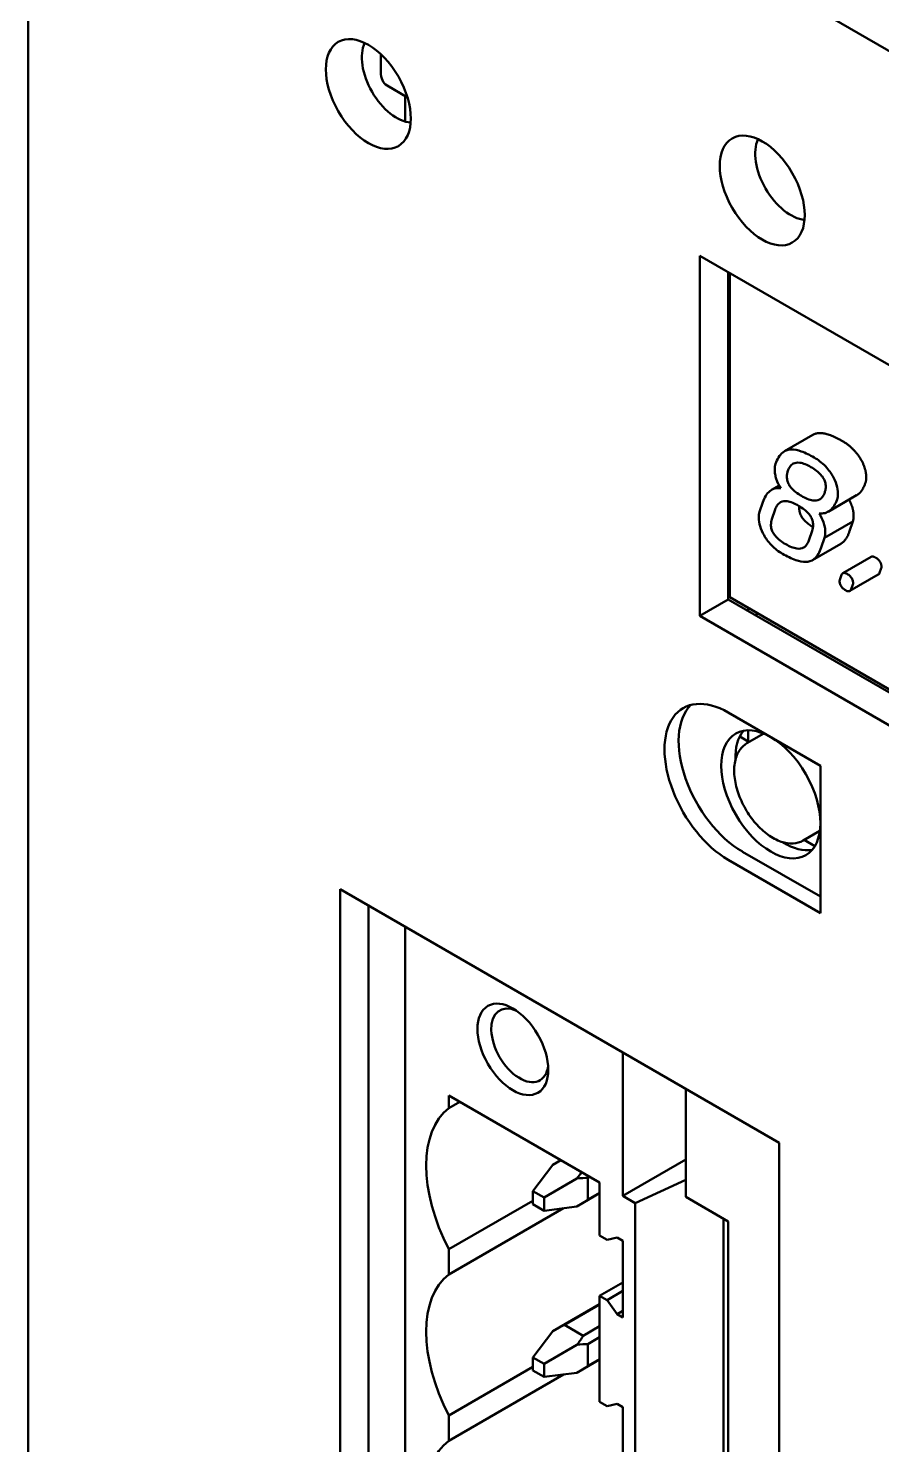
# Model space of a CAD drawing. Header units: millimetres. Extents: x 2121 to 4904, y 892 to 1933.
# Drawn here: x 2998.4 to 3028.9, y 1656.5 to 1707 of the extents above; entities that cross this region are included whole.
import ezdxf

# ---------------------------------------------------------------- set-up
doc = ezdxf.new("R2010")
doc.units = ezdxf.units.MM
doc.header["$LTSCALE"] = 1.8
doc.layers.add('외형선(ISO)', color=7, linetype='Continuous', lineweight=50)

msp = doc.modelspace()

# ---------------------------------------------------------------- linework, layer by layer
at = {"layer": '외형선(ISO)'}
for p, q in [((2998.437, 1519.75), (2998.437, 1723.874)), ((2998.437, 1723.874), (3064.097, 1685.965)), ((3011.001, 1706), (3011.001, 1705.417)), ((3011.223, 1704.926), (3011.954, 1704.504)), ((3011.872, 1703.642), (3011.872, 1704.552)), ((3022.377, 1686.024), (3022.377, 1698.854)), ((3022.377, 1698.854), (3047.631, 1684.274)), ((3023.387, 1686.607), (3023.387, 1698.271)), ((3023.438, 1686.694), (3023.438, 1698.242)), ((3023.387, 1696.039), (3023.438, 1696.009)), ((3026.403, 1692.478), (3025.393, 1691.895)), ((3025.201, 1690.673), (3024.93, 1690.516)), ((3024.62, 1690.076), (3024.506, 1689.731)), ((3027.961, 1690.324), (3026.951, 1689.741)), ((3024.944, 1689.478), (3025.059, 1689.823)), ((3027.83, 1689.39), (3026.819, 1688.807)), ((3027.83, 1689.39), (3027.712, 1689.046)), ((3026.378, 1689.061), (3026.263, 1688.716)), ((3027.396, 1688.595), (3026.386, 1688.012)), ((3026.702, 1688.463), (3026.819, 1688.807)), ((3028.478, 1688.133), (3027.468, 1687.55)), ((3027.423, 1687.486), (3027.367, 1687.318)), ((3028.737, 1687.498), (3027.727, 1686.915)), ((3028.842, 1687.728), (3028.783, 1687.561)), ((3027.773, 1686.978), (3027.832, 1687.144)), ((3022.377, 1686.024), (3023.387, 1686.607)), ((3047.631, 1672.61), (3023.387, 1686.607)), ((3047.631, 1672.726), (3023.438, 1686.694)), ((3047.631, 1671.443), (3022.377, 1686.024)), ((3024.094, 1686.199), (3024.094, 1686.315)), ((3024.45, 1686.11), (3024.383, 1686.072)), ((3023.387, 1682.583), (3026.67, 1680.687)), ((3024.653, 1681.832), (3024.054, 1681.486)), ((3024.094, 1681.509), (3024.094, 1681.949)), ((3023.797, 1681.728), (3024.094, 1681.556)), ((3026.67, 1680.687), (3026.67, 1675.438)), ((3026.653, 1678.368), (3026.054, 1678.022)), ((3026.475, 1677.826), (3026.094, 1678.045)), ((3026.67, 1675.438), (3023.387, 1677.334)), ((3023.892, 1677.625), (3026.67, 1676.022)), ((3009.548, 1596.151), (3009.548, 1676.284)), ((3009.548, 1676.284), (3025.206, 1667.244)), ((3010.558, 1596.734), (3010.558, 1675.701)), ((3011.872, 1598.939), (3011.872, 1674.943)), ((3011.872, 1595.976), (3011.872, 1674.943)), ((3019.63, 1665.355), (3019.63, 1670.464)), ((3021.872, 1665.32), (3021.872, 1669.169)), ((3013.427, 1668.486), (3013.427, 1668.936)), ((3018.801, 1665.833), (3013.427, 1668.936)), ((3013.427, 1668.486), (3013.817, 1668.711)), ((3025.206, 1667.244), (3025.206, 1587.111)), ((3021.872, 1666.65), (3019.63, 1665.355)), ((3017.135, 1666.467), (3016.417, 1665.53)), ((3017.419, 1666.631), (3017.135, 1666.467)), ((3016.821, 1665.297), (3017.992, 1665.972)), ((3018.446, 1666.038), (3018.387, 1666.004)), ((3018.387, 1666.004), (3018.387, 1665.23)), ((3018.801, 1663.943), (3018.801, 1665.833)), ((3021.872, 1665.929), (3020.074, 1665.098)), ((3016.417, 1665.187), (3013.427, 1663.46)), ((3016.417, 1665.53), (3016.417, 1665.063)), ((3016.417, 1665.53), (3016.821, 1665.297)), ((3016.821, 1664.83), (3016.821, 1665.297)), ((3018.801, 1665.45), (3017.992, 1664.983)), ((3018.801, 1665.47), (3018.387, 1665.23)), ((3020.074, 1665.098), (3019.63, 1665.355)), ((3023.387, 1664.445), (3021.872, 1665.32)), ((3013.427, 1662.56), (3017.515, 1664.92)), ((3016.417, 1665.063), (3016.821, 1664.83)), ((3017.992, 1664.983), (3016.821, 1664.83)), ((3020.074, 1599.918), (3020.074, 1665.098)), ((3023.216, 1601.371), (3023.216, 1664.544)), ((3023.387, 1597.142), (3023.387, 1664.445)), ((3018.801, 1663.943), (3019.067, 1663.79)), ((3019.067, 1663.79), (3019.428, 1663.873)), ((3019.428, 1663.873), (3019.63, 1663.757)), ((3019.63, 1663.757), (3019.63, 1661.027)), ((3013.427, 1662.56), (3013.427, 1663.46)), ((3018.801, 1661.797), (3019.63, 1662.275)), ((3019.067, 1661.644), (3018.801, 1661.797)), ((3018.801, 1658.018), (3018.801, 1661.797)), ((3019.067, 1661.644), (3019.63, 1661.969)), ((3019.428, 1661.144), (3019.067, 1661.644)), ((3018.801, 1661.504), (3017.135, 1660.542)), ((3018.801, 1661.484), (3017.547, 1660.76)), ((3019.428, 1661.144), (3019.63, 1661.261)), ((3019.63, 1661.027), (3019.428, 1661.144)), ((3017.547, 1660.76), (3018.217, 1660.373)), ((3018.801, 1660.711), (3018.217, 1660.373)), ((3017.135, 1660.542), (3016.417, 1659.604)), ((3018.801, 1660.318), (3018.387, 1660.079)), ((3016.417, 1659.604), (3016.417, 1659.138)), ((3016.417, 1659.604), (3016.821, 1659.371)), ((3016.821, 1659.371), (3017.992, 1660.047)), ((3018.387, 1660.079), (3018.387, 1659.305)), ((3016.417, 1659.261), (3013.427, 1657.535)), ((3016.417, 1659.138), (3016.821, 1658.905)), ((3016.821, 1658.905), (3016.821, 1659.371)), ((3018.801, 1659.524), (3017.992, 1659.057)), ((3018.801, 1659.544), (3018.387, 1659.305)), ((3013.427, 1656.635), (3017.515, 1658.995)), ((3017.992, 1659.057), (3016.821, 1658.905)), ((3018.801, 1658.018), (3019.067, 1657.865)), ((3019.067, 1657.865), (3019.428, 1657.948)), ((3019.428, 1657.948), (3019.63, 1657.831)), ((3019.63, 1657.831), (3019.63, 1655.102)), ((3013.427, 1656.635), (3013.427, 1657.535))]:
    msp.add_line(p, q, dxfattribs=at)
for centre, major_axis in [((3010.558, 1704.628), (-1.071, 1.856)), ((3024.6, 1701.187), (-1.071, 1.856)), ((3024.903, 1679.667), (-1.25, 2.165)), ((3015.71, 1670.58), (0.893, -1.546))]:
    msp.add_ellipse(centre, major_axis=major_axis, ratio=0.57735, dxfattribs=at)
for centre, major_axis, ratio, start_param, end_param in [((3011.569, 1705.211), (0.88, -1.524), 0.57735, 3.513996, 5.910782), ((3011.759, 1706.437), (-0.536, -0.928), 0.57735, 5.446981, 5.497787), ((3011.759, 1705.854), (-0.536, -0.928), 0.57735, 5.497787, 6.283185), ((3025.61, 1701.77), (0.893, -1.547), 0.57735, 3.522224, 5.902554), ((3023.387, 1679.958), (-1.607, 2.784), 0.57735, 5.497787, 8.63938), ((3023.892, 1680.25), (-1.607, 2.784), 0.57735, 0.157789, 2.356194), ((3025.408, 1679.958), (-1.25, 2.165), 0.57735, 0.203431, 0.827598), ((3025.408, 1679.958), (1.25, -2.165), 0.57735, 5.455587, 6.079755), ((3015.956, 1670.722), (0.719, -1.245), 0.57735, 2.470844, 6.953934), ((3015.953, 1664.515), (-2.357, 4.083), 0.57735, 0.074193, 1.496603), ((3015.778, 1664.694), (2.563, 2.127), 0.197603, 0.720103, 0.858423), ((3015.778, 1664.694), (2.563, 2.127), 0.197603, 5.570812, 5.709132), ((3015.778, 1664.694), (3.123, 1.156), 0.197603, 0.512661, 0.712374), ((3015.778, 1664.694), (3.123, 1.156), 0.197603, 5.424763, 5.624475), ((3015.953, 1658.59), (-2.357, 4.083), 0.57735, 0.074193, 1.496603), ((3015.778, 1658.768), (2.563, 2.127), 0.197603, 0.65871, 0.858423), ((3015.778, 1658.768), (2.563, 2.127), 0.197603, 5.570812, 5.770524), ((3015.778, 1658.768), (3.123, 1.156), 0.197603, 0.512661, 0.712374), ((3015.778, 1658.768), (3.123, 1.156), 0.197603, 5.424763, 5.624475), ((3015.953, 1652.664), (-2.357, 4.083), 0.57735, 0.074193, 1.496603)]:
    msp.add_ellipse(centre, major_axis=major_axis, ratio=ratio, start_param=start_param, end_param=end_param, dxfattribs=at)
for points, degree, knots in [([(3026.403, 1692.478), (3026.477, 1692.521), (3026.882, 1692.588), (3027.462, 1692.254)], 2, [0.733564, 0.733564, 0.733564, 1, 2, 2, 2]), ([(3026.451, 1691.67), (3026.299, 1691.758), (3026.142, 1691.837), (3025.868, 1691.933), (3025.745, 1691.961), (3025.548, 1691.957), (3025.438, 1691.938), (3025.214, 1691.758), (3025.132, 1691.611), (3025.074, 1691.446)], 3, [-0.2492526, -0.2492526, -0.2492526, -0.2492526, -0.1695753, -0.1695753, -0.1037794, -0.1037794, -0.0540017, -0.0540017, 0, 0, 0, 0]), ([(3025.074, 1691.446), (3025.063, 1691.419), (3025.056, 1691.388), (3025.046, 1691.32), (3025.044, 1691.282), (3025.044, 1691.242)], 3, [-0.01923036, -0.01923036, -0.01923036, -0.01923036, -0.01013747, -0.01013747, 0, 0, 0, 0]), ([(3025.512, 1691.193), (3025.532, 1691.254), (3025.558, 1691.309), (3025.623, 1691.398), (3025.661, 1691.431), (3025.772, 1691.488), (3025.85, 1691.497), (3026.062, 1691.468), (3026.202, 1691.407), (3026.337, 1691.329)], 3, [-0.1051104, -0.1051104, -0.1051104, -0.1051104, -0.0856042, -0.0856042, -0.0673949, -0.0673949, -0.040092, -0.040092, 0, 0, 0, 0]), ([(3027.296, 1690.384), (3027.296, 1690.484), (3027.282, 1690.591), (3027.217, 1690.808), (3027.17, 1690.911), (3027.061, 1691.098), (3026.977, 1691.226), (3026.724, 1691.49), (3026.588, 1691.592), (3026.451, 1691.67)], 3, [-0.1759804, -0.1759804, -0.1759804, -0.1759804, -0.1269658, -0.1269658, -0.0809876, -0.0809876, -0.0404742, -0.0404742, 0, 0, 0, 0]), ([(3025.044, 1691.242), (3025.044, 1691.189), (3025.049, 1691.134), (3025.067, 1691.021), (3025.081, 1690.965), (3025.137, 1690.793), (3025.191, 1690.682), (3025.256, 1690.576)], 3, [-0.05306697, -0.05306697, -0.05306697, -0.05306697, -0.03943906, -0.03943906, -0.02626191, -0.02626191, 0, 0, 0, 0]), ([(3025.477, 1690.985), (3025.477, 1691.02), (3025.48, 1691.054), (3025.492, 1691.122), (3025.502, 1691.159), (3025.512, 1691.193)], 3, [-0.01971232, -0.01971232, -0.01971232, -0.01971232, -0.0107891, -0.0107891, 0, 0, 0, 0]), ([(3025.998, 1690.301), (3025.933, 1690.338), (3025.864, 1690.382), (3025.748, 1690.473), (3025.696, 1690.519), (3025.614, 1690.611), (3025.582, 1690.653), (3025.531, 1690.742), (3025.512, 1690.786), (3025.483, 1690.885), (3025.477, 1690.937), (3025.477, 1690.985)], 3, [-0.06908407, -0.06908407, -0.06908407, -0.06908407, -0.0495896, -0.0495896, -0.03407812, -0.03407812, -0.02283564, -0.02283564, -0.01249575, -0.01249575, 0, 0, 0, 0]), ([(3026.337, 1691.329), (3026.403, 1691.29), (3026.473, 1691.245), (3026.591, 1691.154), (3026.644, 1691.106), (3026.726, 1691.014), (3026.758, 1690.971), (3026.81, 1690.882), (3026.828, 1690.839), (3026.857, 1690.74), (3026.864, 1690.689), (3026.864, 1690.64)], 3, [-0.06957685, -0.06957685, -0.06957685, -0.06957685, -0.04972908, -0.04972908, -0.03398166, -0.03398166, -0.02271437, -0.02271437, -0.01241075, -0.01241075, 0, 0, 0, 0]), ([(3025.256, 1690.576), (3025.182, 1690.585), (3025.112, 1690.581), (3024.982, 1690.548), (3024.924, 1690.518), (3024.756, 1690.386), (3024.676, 1690.241), (3024.62, 1690.076)], 3, [-0.100957, -0.100957, -0.100957, -0.100957, -0.0772493, -0.0772493, -0.0533747, -0.0533747, 0, 0, 0, 0]), ([(3026.828, 1690.433), (3026.809, 1690.372), (3026.783, 1690.317), (3026.718, 1690.229), (3026.68, 1690.196), (3026.568, 1690.138), (3026.49, 1690.13), (3026.275, 1690.16), (3026.134, 1690.222), (3025.998, 1690.301)], 3, [-0.105604, -0.105604, -0.105604, -0.105604, -0.0861489, -0.0861489, -0.0679576, -0.0679576, -0.0405215, -0.0405215, 0, 0, 0, 0]), ([(3026.864, 1690.64), (3026.864, 1690.606), (3026.86, 1690.572), (3026.848, 1690.503), (3026.839, 1690.467), (3026.828, 1690.433)], 3, [-0.01971232, -0.01971232, -0.01971232, -0.01971232, -0.0107891, -0.0107891, 0, 0, 0, 0]), ([(3027.267, 1690.18), (3027.277, 1690.208), (3027.284, 1690.239), (3027.294, 1690.307), (3027.296, 1690.345), (3027.296, 1690.384)], 3, [-0.01925722, -0.01925722, -0.01925722, -0.01925722, -0.01001082, -0.01001082, 0, 0, 0, 0]), ([(3025.059, 1689.823), (3025.079, 1689.883), (3025.105, 1689.936), (3025.171, 1690.023), (3025.208, 1690.056), (3025.321, 1690.114), (3025.4, 1690.123), (3025.615, 1690.094), (3025.756, 1690.033), (3025.892, 1689.954)], 3, [-0.1057103, -0.1057103, -0.1057103, -0.1057103, -0.0864105, -0.0864105, -0.0683639, -0.0683639, -0.0405221, -0.0405221, 0, 0, 0, 0]), ([(3025.892, 1689.954), (3025.958, 1689.916), (3026.026, 1689.872), (3026.142, 1689.782), (3026.194, 1689.735), (3026.276, 1689.644), (3026.308, 1689.601), (3026.359, 1689.512), (3026.378, 1689.468), (3026.407, 1689.369), (3026.413, 1689.317), (3026.413, 1689.269)], 3, [-0.06908407, -0.06908407, -0.06908407, -0.06908407, -0.0495896, -0.0495896, -0.03407812, -0.03407812, -0.02283564, -0.02283564, -0.01249575, -0.01249575, 0, 0, 0, 0]), ([(3026.631, 1689.677), (3026.704, 1689.67), (3026.773, 1689.676), (3026.902, 1689.712), (3026.96, 1689.742), (3027.128, 1689.875), (3027.209, 1690.017), (3027.267, 1690.18)], 3, [-0.1009025, -0.1009025, -0.1009025, -0.1009025, -0.0772262, -0.0772262, -0.0533057, -0.0533057, 0, 0, 0, 0]), ([(3024.506, 1689.731), (3024.496, 1689.702), (3024.488, 1689.671), (3024.478, 1689.603), (3024.476, 1689.566), (3024.476, 1689.527)], 3, [-0.01927353, -0.01927353, -0.01927353, -0.01927353, -0.00987909, -0.00987909, 0, 0, 0, 0]), ([(3024.476, 1689.527), (3024.476, 1689.43), (3024.49, 1689.327), (3024.555, 1689.111), (3024.603, 1689.005), (3024.716, 1688.81), (3024.801, 1688.681), (3025.053, 1688.418), (3025.186, 1688.318), (3025.321, 1688.241)], 3, [-0.1709096, -0.1709096, -0.1709096, -0.1709096, -0.125717, -0.125717, -0.0805637, -0.0805637, -0.0399393, -0.0399393, 0, 0, 0, 0]), ([(3024.909, 1689.271), (3024.909, 1689.307), (3024.912, 1689.342), (3024.924, 1689.411), (3024.933, 1689.446), (3024.944, 1689.478)], 3, [-0.01989755, -0.01989755, -0.01989755, -0.01989755, -0.01044879, -0.01044879, 0, 0, 0, 0]), ([(3026.846, 1689.012), (3026.846, 1689.069), (3026.841, 1689.127), (3026.82, 1689.247), (3026.805, 1689.306), (3026.746, 1689.474), (3026.694, 1689.578), (3026.631, 1689.677)], 3, [-0.05306065, -0.05306065, -0.05306065, -0.05306065, -0.03856375, -0.03856375, -0.02470731, -0.02470731, 0, 0, 0, 0]), ([(3025.436, 1688.582), (3025.369, 1688.621), (3025.299, 1688.666), (3025.181, 1688.757), (3025.128, 1688.805), (3025.046, 1688.897), (3025.014, 1688.94), (3024.963, 1689.029), (3024.944, 1689.072), (3024.915, 1689.171), (3024.909, 1689.222), (3024.909, 1689.271)], 3, [-0.06957685, -0.06957685, -0.06957685, -0.06957685, -0.04972908, -0.04972908, -0.03398166, -0.03398166, -0.02271437, -0.02271437, -0.01241075, -0.01241075, 0, 0, 0, 0]), ([(3026.413, 1689.269), (3026.413, 1689.232), (3026.41, 1689.197), (3026.398, 1689.128), (3026.389, 1689.094), (3026.378, 1689.061)], 3, [-0.01989755, -0.01989755, -0.01989755, -0.01989755, -0.01044879, -0.01044879, 0, 0, 0, 0]), ([(3026.819, 1688.807), (3026.828, 1688.836), (3026.835, 1688.868), (3026.844, 1688.937), (3026.846, 1688.974), (3026.846, 1689.012)], 3, [-0.01920575, -0.01920575, -0.01920575, -0.01920575, -0.00986769, -0.00986769, 0, 0, 0, 0]), ([(3025.321, 1688.241), (3025.477, 1688.15), (3025.638, 1688.07), (3025.918, 1687.973), (3026.044, 1687.946), (3026.245, 1687.952), (3026.351, 1687.974), (3026.567, 1688.153), (3026.646, 1688.299), (3026.702, 1688.463)], 3, [-0.2396282, -0.2396282, -0.2396282, -0.2396282, -0.1637242, -0.1637242, -0.1009864, -0.1009864, -0.0530192, -0.0530192, 0, 0, 0, 0]), ([(3026.263, 1688.716), (3026.243, 1688.657), (3026.216, 1688.603), (3026.151, 1688.516), (3026.113, 1688.483), (3026.002, 1688.425), (3025.923, 1688.415), (3025.709, 1688.444), (3025.571, 1688.504), (3025.436, 1688.582)], 3, [-0.1052151, -0.1052151, -0.1052151, -0.1052151, -0.0858617, -0.0858617, -0.0677944, -0.0677944, -0.0400855, -0.0400855, 0, 0, 0, 0]), ([(3027.626, 1687.522), (3027.604, 1687.534), (3027.582, 1687.545), (3027.542, 1687.558), (3027.524, 1687.561), (3027.488, 1687.56), (3027.472, 1687.554), (3027.442, 1687.53), (3027.43, 1687.51), (3027.423, 1687.486)], 3, [-0.02611737, -0.02611737, -0.02611737, -0.02611737, -0.01964564, -0.01964564, -0.01398276, -0.01398276, -0.0075646, -0.0075646, 0, 0, 0, 0]), ([(3027.838, 1687.199), (3027.838, 1687.217), (3027.837, 1687.236), (3027.831, 1687.272), (3027.826, 1687.29), (3027.812, 1687.331), (3027.802, 1687.353), (3027.772, 1687.4), (3027.753, 1687.423), (3027.699, 1687.475), (3027.661, 1687.501), (3027.626, 1687.522)], 3, [-0.03089014, -0.03089014, -0.03089014, -0.03089014, -0.0262839, -0.0262839, -0.02217317, -0.02217317, -0.01685765, -0.01685765, -0.01049185, -0.01049185, 0, 0, 0, 0]), ([(3027.367, 1687.318), (3027.364, 1687.312), (3027.362, 1687.304), (3027.359, 1687.287), (3027.358, 1687.276), (3027.358, 1687.265)], 3, [-0.004992203, -0.004992203, -0.004992203, -0.004992203, -0.002805938, -0.002805938, 0, 0, 0, 0]), ([(3027.358, 1687.265), (3027.358, 1687.247), (3027.359, 1687.228), (3027.365, 1687.191), (3027.37, 1687.174), (3027.384, 1687.133), (3027.394, 1687.11), (3027.424, 1687.063), (3027.443, 1687.041), (3027.497, 1686.988), (3027.535, 1686.962), (3027.57, 1686.942)], 3, [-0.03089014, -0.03089014, -0.03089014, -0.03089014, -0.0262839, -0.0262839, -0.02217317, -0.02217317, -0.01685765, -0.01685765, -0.01049185, -0.01049185, 0, 0, 0, 0]), ([(3027.57, 1686.942), (3027.591, 1686.93), (3027.612, 1686.92), (3027.65, 1686.907), (3027.668, 1686.904), (3027.704, 1686.904), (3027.721, 1686.909), (3027.753, 1686.934), (3027.765, 1686.954), (3027.773, 1686.978)], 3, [-0.02605506, -0.02605506, -0.02605506, -0.02605506, -0.01989248, -0.01989248, -0.01444439, -0.01444439, -0.0078256, -0.0078256, 0, 0, 0, 0]), ([(3027.832, 1687.144), (3027.834, 1687.151), (3027.836, 1687.159), (3027.838, 1687.177), (3027.838, 1687.188), (3027.838, 1687.199)], 3, [-0.004892519, -0.004892519, -0.004892519, -0.004892519, -0.002791626, -0.002791626, 0, 0, 0, 0]), ([(3024.596, 1681.799), (3024.595, 1681.805), (3024.595, 1681.811), (3024.594, 1681.829), (3024.594, 1681.842), (3024.594, 1681.855)], 3, [4.65906755, 4.65906755, 4.65906755, 4.65906755, 4.66567461, 4.66567461, 4.68002004, 4.68002004, 4.68002004, 4.68002004]), ([(3026.054, 1678.022), (3025.947, 1677.96), (3025.825, 1677.925), (3025.56, 1677.909), (3025.416, 1677.932), (3025.115, 1678.034), (3024.958, 1678.119), (3024.652, 1678.34), (3024.503, 1678.478), (3024.23, 1678.79), (3024.106, 1678.965), (3023.894, 1679.335), (3023.805, 1679.529), (3023.672, 1679.92), (3023.628, 1680.117), (3023.59, 1680.494), (3023.596, 1680.674), (3023.662, 1680.999), (3023.722, 1681.145), (3023.876, 1681.355), (3023.959, 1681.431), (3024.054, 1681.486)], 3, [2.356194, 2.356194, 2.356194, 2.356194, 2.637619, 2.637619, 2.939347, 2.939347, 3.266873, 3.266873, 3.598983, 3.598983, 3.929174, 3.929174, 4.25844, 4.25844, 4.58865, 4.58865, 4.920765, 4.920765, 5.248016, 5.248016, 5.497787, 5.497787, 5.497787, 5.497787])]:
    msp.add_open_spline(points, degree=degree, knots=knots, dxfattribs=at)
for points, degree in [([(3027.462, 1692.254), (3027.83, 1692.041), (3028.306, 1691.321), (3028.306, 1690.967)], 2), ([(3028.306, 1690.967), (3028.306, 1690.845), (3028.277, 1690.763)], 2), ([(3028.277, 1690.763), (3028.163, 1690.441), (3027.961, 1690.324)], 2), ([(3025.924, 1689.935), (3025.919, 1689.895), (3025.919, 1689.854)], 2), ([(3027.694, 1690.17), (3027.856, 1689.878), (3027.856, 1689.595)], 2), ([(3025.919, 1689.854), (3025.919, 1689.484), (3026.408, 1689.188)], 2), ([(3027.856, 1689.595), (3027.856, 1689.476), (3027.83, 1689.39)], 2), ([(3027.712, 1689.046), (3027.598, 1688.712), (3027.396, 1688.595)], 2), ([(3028.478, 1688.133), (3028.533, 1688.165), (3028.636, 1688.105)], 2), ([(3028.636, 1688.105), (3028.848, 1687.982), (3028.848, 1687.782)], 2), ([(3028.783, 1687.561), (3028.768, 1687.515), (3028.737, 1687.498)], 2), ([(3028.848, 1687.782), (3028.848, 1687.745), (3028.842, 1687.728)], 2), ([(3024.35, 1686.051), (3024.361, 1686.058), (3024.372, 1686.065), (3024.383, 1686.072)], 3), ([(3026.643, 1678.305), (3026.627, 1678.315), (3026.611, 1678.325), (3026.596, 1678.335)], 3)]:
    msp.add_open_spline(points, degree=degree, dxfattribs=at)

doc.saveas('drawing.dxf')
